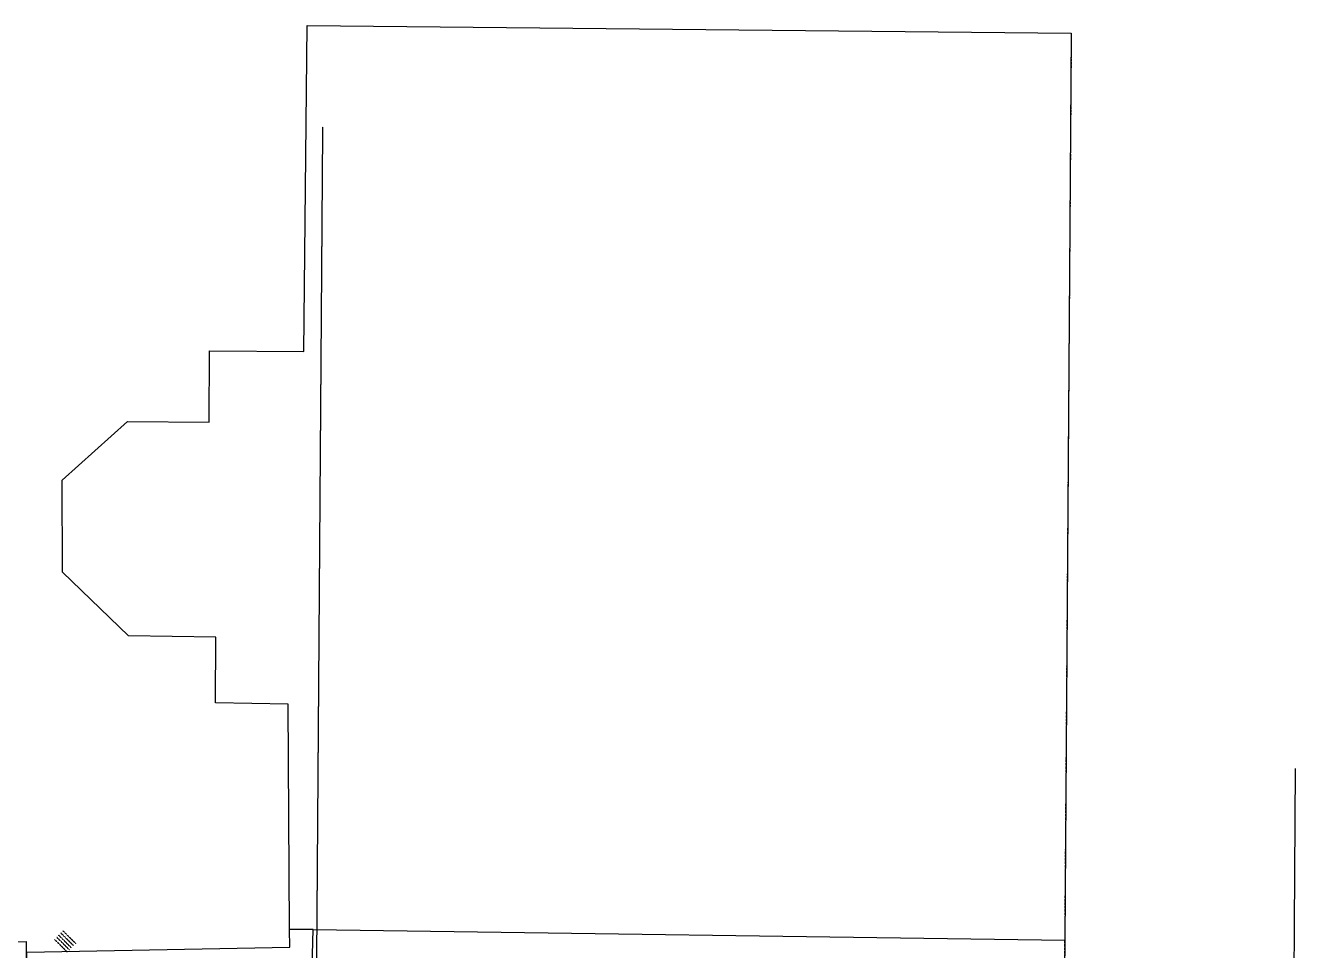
# Model space of a CAD drawing. Header units: millimetres. Extents: x -13147 to 51584, y -41547 to 69958.
# Drawn here: x 29528 to 50754, y 32778 to 48237 of the extents above; entities that cross this region are included whole.
import ezdxf

# ---------------------------------------------------------------- set-up
doc = ezdxf.new("R2010")
doc.units = ezdxf.units.MM
for name, pattern in [('HIDDEN2', [0.1875, 0.125, -0.0625]), ('STRICHLINIE', [0.75, 0.5, -0.25]), ('STRICHPUNKT', [1, 0.5, -0.25, 0, -0.25])]:
    doc.linetypes.add(name, pattern=pattern)
for name, color, linetype in [('01-BFL-G00-L05-M0', 251, 'Continuous'), ('02-AXO-G00-L05-M0', 251, 'STRICHPUNKT'), ('02-TWB-G00-L05-M0', 251, 'Continuous'), ('09-SYM-G00-L05-GEHSTEIG', 8, 'Continuous'), ('09-VER-G00-L05-GEBÄUDE', 251, 'Continuous'), ('09-VER-G00-L05-GRUNDSTÜCKSGRENZE', 161, 'Continuous')]:
    doc.layers.add(name, color=color, linetype=linetype)

msp = doc.modelspace()

# ---------------------------------------------------------------- linework, layer by layer
at = {"layer": '01-BFL-G00-L05-M0', "linetype": 'HIDDEN2', "ltscale": 3}
msp.add_lwpolyline([(47004.813, 48104.8488), (46894.8267, 32955.0287), (46707.8509, 14965.0097), (46704.501, -15548.7947), (46711.9124, -21613.8857)], dxfattribs=at)
at = {"layer": '01-BFL-G00-L05-M0', "linetype": 'STRICHLINIE'}
msp.add_lwpolyline([(34493.174, 46544.0766), (34395.9478, 33127.8484), (34375.7433, 30933.9179), (7172.8675, 30866.3531), (7183.0962, 32866.0297), (7201.2418, 46800.6516)], dxfattribs=at)
at = {"layer": '02-AXO-G00-L05-M0'}
for points in [[(30227.6915, 32752.1445), (30015.5595, 32964.2765)], [(30263.0468, 32787.4998), (30050.9148, 32999.6318)], [(30298.4022, 32822.8551), (30086.2702, 33034.9872)], [(30333.7575, 32858.2105), (30121.6255, 33070.3425)], [(30369.1129, 32893.5658), (30156.9808, 33105.6978)]]:
    msp.add_lwpolyline(points, dxfattribs=at)
at = {"layer": '02-TWB-G00-L05-M0'}
for points in [[(34337.5362, 33128.656), (33941.4408, 33134.1328), (33917.2126, 36897.0935), (32702.2606, 36915.2867), (32712.4679, 38015.9974), (31250.3855, 38037.8913), (30146.2452, 39100.6024), (30142.5694, 40637.7567), (31233.9707, 41616.603), (31233.9707, 41616.603), (32597.0486, 41605.7085), (32607.0435, 42801.1582), (34181.8927, 42785.8179), (34234.9939, 48237.2117), (47004.813, 48104.8488), (46894.8267, 32955.0287)], [(34337.5362, 33128.656), (46894.8267, 32955.0287)], [(46894.8267, 32955.0287), (46707.8509, 14965.0097), (46639.3671, 14964.5401), (46640.3291, 14820.9604), (34152.495, 14774.7829)]]:
    msp.add_lwpolyline(points, dxfattribs=at)
at = {"layer": '02-TWB-G00-L05-M0', "color": 8}
msp.add_lwpolyline([(34152.495, 14774.7829), (29528.0907, 14757.6828), (29548.013, 17572.2409), (29563.3196, 19735.2632), (29567.6483, 23042.233), (29574.7171, 26894.4925), (29551.2296, 32752.2246), (33947.0334, 32834.1849), (33941.4408, 33134.1328), (34337.5362, 33128.656)], dxfattribs=at)
at = {"layer": '09-SYM-G00-L05-GEHSTEIG'}
msp.add_lwpolyline([(49141.2746, -20818.6325), (49130.83, -15677.569, 0.1867442349), (50056.2533, -15241.8397, 0.2242789699), (50437.3023, -14092.9621), (50485.1374, -4899.4398), (50525.0745, 341.3098), (50525.0745, 341.3098), (50525.0745, 341.3098), (50582.5206, 7235.0114), (50639.7151, 16083.8337), (50639.7151, 16083.8337), (50639.7151, 16083.8337), (50713.5892, 29705.8464), (50753.6561, 35821.1561)], format="xyb", dxfattribs=at)
at = {"layer": '09-VER-G00-L05-GEBÄUDE', "ltscale": 1}
msp.add_lwpolyline([(34152.495, 14774.7829), (34152.4318, 14934.3947), (34220.3132, 23575.2612), (33436.7131, 23581.4272), (33445.4787, 24740.769), (31637.974, 24742.2758), (31643.8943, 26833.8578), (33448.7711, 26875.6185), (33456.9045, 28131.3066), (34204.4834, 28126.4644), (34337.5362, 33128.656)], dxfattribs=at)
at = {"layer": '09-VER-G00-L05-GRUNDSTÜCKSGRENZE'}
msp.add_lwpolyline([(46704.501, -15548.7947), (35541.4308, -15421.4983), (19046.2363, -15218.073), (19138.7033, 14725.9454), (-7779.3506, 14674.8743), (-7909.3457, 14675.5378), (-7826.8215, 30843.226), (-7817.0604, 32755.5627), (7176.712, 32871.7581), (29539.4687, 32927.2999), (29421.7814, 14744.8024), (29556, 14745.7099), (46704.4989, 14778.2454)], close=True, dxfattribs=at)

doc.saveas('drawing.dxf')
